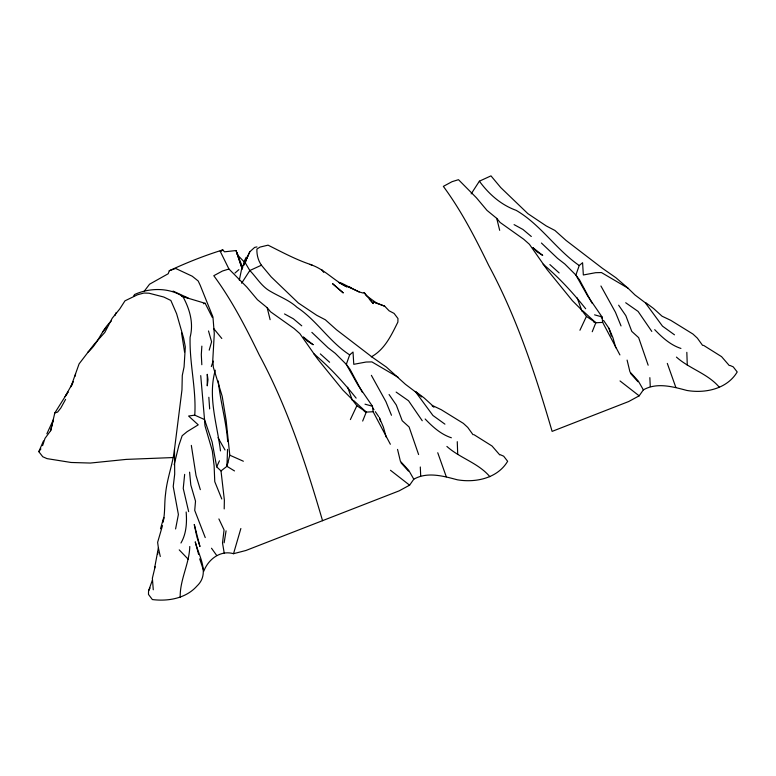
<?xml version="1.0" encoding="UTF-8"?>
<svg xmlns="http://www.w3.org/2000/svg" width="776" height="776" viewBox="0 0 776 776"><rect width="100%" height="100%" fill="white"/><g stroke="black" fill="none" stroke-linecap="round" stroke-linejoin="round"><path stroke-width="1.16" d="M224.196 508.92L224.371 500.122L221.005 470.925L216.679 466.851L212.129 442.019L204.524 419.554L200.732 375.623M175.589 528.96L178.393 514.527L173.223 486.484L174.697 474.068L174.484 449.469L181.962 389.911L182.282 375.458L184.067 366.941L185.319 346.959L183.679 338.375L176.608 313.727L170.846 300.457L163.794 297.033L149.002 293.202L143.919 293.037L137.517 294.754L124.975 300.836L119.766 308.926L112.21 318.267L104.818 332.409L93.915 344.554L79.084 363.886L70.946 386.758L72.566 383.654M152.377 580.157L148.555 590.866L148.478 594.416L152.368 599.557C168.208 601.555 185.998 598.432 197.017 585.977C210.393 573.396 198.792 556.091 195.251 541.832L198.607 554.374M221.005 470.925L226.941 466.318L227.552 449.362M189.771 546.498C189.334 563.842 179.848 579.614 180.187 597.239M221.781 498.987L214.768 481.673L214.108 465.697L212.333 450.895L204.971 425.762L204.524 419.554L194.766 415.15C196.425 389.106 189.344 363.381 190.11 337.25C193.825 322.942 189.693 309.1 182.903 296.568C169.168 287.411 149.38 287.692 134.578 294.521L133.501 296.248M201.857 346.125L201.304 354.632L201.818 364.73M184.659 474.378L183.243 488.434L188.655 511.656M256.953 246.904L254.635 247.418L249.823 251.773L243.703 265.208L244.159 261.396L246.157 257.293M163.144 521.86C165.239 512.509 164.279 502.993 165.598 493.565C167.034 478.53 172.728 464.436 174.484 449.469M163.125 521.976L163.765 517.485L160.496 528.766M75.233 376.127L75.563 373.857M154.55 568.342L158.382 547.817L157.625 542.346L162.504 525.585M224.138 542.812L226.068 530.832M234.507 470.935L226.941 466.318L227.746 462.011M157.596 554.462L158.023 552.25M42.602 445.637L45.008 438.362L50.653 430.699L54.815 412.948L67.803 392.307M239.309 280.136L241.734 268.574L249.823 251.773M155.122 566.752L152.377 578.178L153.27 589.77M174.163 464.717L178.878 445.346L182.156 435.734L187.103 431.679L198.229 424.841L188.597 416.033L194.766 415.15M50.653 430.699L53.098 420.825M226.941 466.318L229.783 455.192L226.136 420.359L222.188 396.264L213.351 367.281L212.779 360.229L214.283 333.699L212.954 317.025L200.227 285.316L198.181 280.98L192.235 276.217L175.657 268.457L169.284 270.737L168.227 273.724L149.564 284.2L144.287 291.165M246.176 259.659L245.332 262.948L249.823 270.523C256.701 277.585 261.657 286.625 270.591 291.456C279.476 296.704 289.283 300.205 297.004 307.306C316.947 320.478 329.567 342.003 349.675 354.865L346.309 364.371L358.046 385.235L372.451 406.236L373.12 411.726L390.357 444.26M209.2 350.16L211.596 341.799L208.511 330.964M240.87 528.505L233.528 553.695C220.423 549.864 208.22 559.37 203.816 571.165L199.694 558.856M215.291 370.2C207.599 396.963 217.202 424.268 220.481 450.904M211.334 366.553L213.157 361.121M674.48 334.815L662.491 326.143L645.312 302.776L634.972 294.958L627.949 288.129L601.448 272.56L595.638 272.696L583.339 274.976L582.582 262.705L579.236 265.528L575.87 275.043L587.607 295.899L602.011 316.899L602.68 322.399L619.917 354.923M114.906 315.599L116.07 312.66M362.673 421.058L366.262 412.105L373.12 411.726M592.233 331.73L595.822 322.767L602.68 322.399M173.194 457.549L126.304 459.392L90.346 463.049L71.101 462.477L47.016 458.626L42.767 456.754L38.8 451.651L43.475 440.933M53.369 419.719L46.861 433.803M243.703 265.208L247.748 256.284M180.963 543.006C186.415 533.684 187.006 522.52 186.153 511.995M216.679 466.851L219.453 460.818M350.374 419.583L356.873 405.732L351.208 398.408L342.846 390.037L317.685 359.104L299.846 333.622L294.143 328.568L270.562 311.806L267.177 307.703L257.428 299.711L246.846 287.091L228.93 269.01L220.132 251.143L222.79 249.911L224.506 251.822L236.049 250.541L242.219 268.933L236.049 250.541M579.934 330.246L586.433 316.395L580.768 309.071L572.407 300.7L547.245 269.767L529.407 244.285L523.703 239.231L500.122 222.469L496.737 218.376L486.988 210.383L476.406 197.764L458.49 179.683L452.039 181.681L443.348 186.376C461.458 210.888 475.387 238.135 488.725 265.44C516.981 317.85 535.459 374.401 552.114 431.388L628.686 401.531L639.162 395.838L643.362 389.872C656.855 382.17 672.87 386.72 686.828 390.444C705.19 393.607 727.063 389.009 737.2 371.966L733.233 366.864L730.051 365.457M148.555 590.866L150.069 588.033M111.259 321.099C101.481 330.023 98.174 343.681 87.804 352.246M65.591 399.378L60.819 408.001L57.599 412.075L54.815 412.948M73.507 381.511L65.165 396.584L68.016 392.132M241.608 283.23L249.823 270.523L261.415 265.208L271.193 276.916L298.324 302.98L316.744 315.308L325.348 319.79L336.503 329.771L372.781 357.581L386.322 367.029L405.411 384.285L415.752 392.103L432.93 415.47L444.92 424.152M471.168 193.893L479.384 181.186L490.975 175.871L500.753 187.579L527.884 213.652L546.304 225.971L554.908 230.453L566.063 240.434L602.341 268.254L615.872 277.701L627.949 288.129M233.528 553.695L245.914 550.485L399.126 490.868L409.602 485.175L413.802 479.209C427.295 471.507 443.309 476.057 457.268 479.781C475.63 482.944 497.503 478.346 507.64 461.293L503.673 456.191L500.491 454.794M38.8 451.651L40.905 448.926M102.548 332.06L106.06 327.899M234.982 273.045L238.882 269.631M349.675 354.865L353.022 352.042L353.778 364.313L366.078 362.033L371.898 361.897L398.389 377.456M221.257 251.152L222.79 249.911C204.486 255.546 186.647 262.676 169.284 270.737M371.306 356.863C384.886 349.355 391.298 335.251 397.884 322.079L397.962 318.529L394.072 313.397L389.096 310.798L384.663 306.18L373.508 301.883M369.318 299.1L373.324 303.6L364.196 292.552L363.333 293.095L359.113 291.921L347.726 286.625L351.266 287.683M228.93 269.01L222.479 271.018L213.788 275.713C231.898 300.225 245.827 327.462 259.165 354.777C287.421 407.187 305.899 463.728 322.554 520.725M203.409 303.726L205.184 303.329L212.362 317.52M181.623 296.267L205.184 303.329M182.903 296.568L188.015 297.945L173.029 291.087M309.818 264.393C323.961 268.593 333.709 280.631 346.901 286.868L338.86 282.493L341.634 283.191L359.113 291.921M594.571 314.843L602.011 316.899M365.011 404.18L372.451 406.236M593.824 322.118L595.822 322.767L583.018 311.03M364.264 411.455L366.262 412.105L353.458 400.368M373.372 301.883L384.663 306.18M680.93 348.443C670.474 345.039 662.161 337.463 654.711 329.655M451.37 437.78C440.913 434.366 432.601 426.8 425.151 418.991M229.783 455.192L243.363 461.225M312.03 264.994C296.587 260.028 282.493 252.355 268.05 245.158L259.97 247.098L256.914 249.067C256.652 254.596 258.156 260.581 261.415 265.208M514.081 224.623L522.946 229.463L531.317 236.496M676.449 357.105C689.563 368.901 707.828 373.576 719.439 387.379M284.52 313.95L293.386 318.8L301.757 325.833M446.889 446.442C460.003 458.238 478.268 462.903 489.879 476.716M703.522 345.33L721.593 356.669L729.333 365.603M473.961 434.667L492.032 446.006L499.773 454.93M586.433 316.395L595.822 322.767M356.873 405.732L366.262 412.105M579.236 265.528C556.14 249.6 540.765 224.691 516.176 210.354C500.898 204.845 488.851 194.078 479.384 181.186M625.698 302.747L638.095 311.428L651.801 331.42M396.138 392.084L408.535 400.755L422.241 420.747M377.301 303.581L366.117 295.491L364.196 292.552M620.034 380.948L639.162 395.838M390.474 470.275L409.602 485.175M645.758 302.669L653.538 308.47L662.044 316.201L670.765 320.342L692.919 334.029L697.323 338.094L702.61 345.417M416.198 392.006L423.977 397.807L432.484 405.538L441.204 409.68L463.359 423.366L467.763 427.43L473.05 434.744M432.154 405.858L433.939 407.216M543.103 264.209C558.875 277.449 572.901 292.697 585.696 308.78M313.543 353.546C329.315 366.786 343.341 382.035 356.135 398.117M415.315 391.444L421.591 396.924M541.425 243.034L557.624 258.427L564.821 263.995L575.87 275.043L579.575 279.981L592.01 303.144M311.865 332.37L328.064 347.764L335.261 353.332L346.309 364.371L350.015 369.318L362.45 392.481M549.874 264.567L559.157 272.919M320.313 353.895L329.596 362.256M179.227 549.874L188.267 559.302M630.548 373.431L637.998 381.753M400.988 462.758L408.438 471.09M244.595 262.327L238.571 256.07L236.651 252.588L242.743 267.613M213.662 328.529L221.81 338.481M321.613 269.505L323.708 272.376M211.508 548.234L216.611 555.354M618.637 305.191L625.844 315.667L631.771 331.391L638.658 337.667L648.154 365.205M389.077 394.528L396.284 405.004L402.21 420.728L409.107 426.994L418.603 454.542M600.866 316.433L602.205 318.402M603.553 320.381L608.927 328.277L612.972 337.832L615.785 347.793M372.655 407.74L373.993 409.718M375.341 411.687L378.698 416.625M643.362 389.872L638.357 381.132L629.957 371.927L627.095 360.074M413.802 479.209L408.797 470.46L400.397 461.264L397.545 449.401M217.998 437.693L225.021 449.973M600.934 285.995L615.465 312.301L621.033 325.93M371.374 375.332L385.915 401.638L391.473 415.267M218.89 518.931L224.06 529.882L222.508 542.957L224.206 552.997M205.242 537.574L194.727 510.424L195.513 501.16L190.799 484.971L189.586 472.157M667.312 363.41L675.857 387.466M437.751 452.748L446.297 476.803M577.218 297.906L581.922 311.089M347.667 387.234L352.362 400.426M608.927 328.277L611.439 336.076M380.444 420.961L379.367 417.614L383.412 427.169L386.225 437.13M196.823 536.672L199.956 546.547L194.262 524.479L196.59 535.566M200.334 489.646L196.027 475.533L191.332 445.395M496.737 218.376L499.686 230.336M267.177 307.703L270.126 319.673M158.382 547.817L160.273 556.47M184.542 351.897L181.536 332.807M227.688 441.612C226.204 421.096 220.219 401.299 218.318 380.967M208.841 397.283L209.656 408.933M649.851 377.65L650.259 386.594M420.301 466.987L420.699 475.93M686.828 352.333L687.274 365.108M457.268 441.67L457.714 454.445M207.27 374.391L207.26 385.837L207.987 379.648L207.27 374.391M542.628 255.333L536.788 251.696L532.918 247.66L542.628 255.333M313.067 344.66L307.228 341.023L303.358 336.997L313.067 344.66M343.128 292.824L332.555 283.657L343.128 292.824"/></g></svg>
